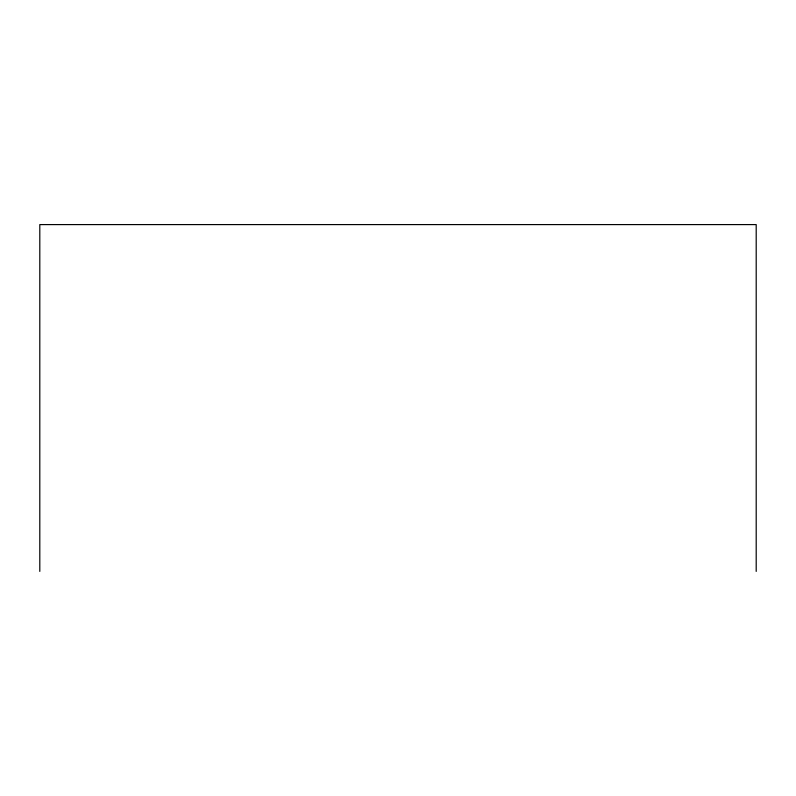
<?xml version="1.0" encoding="UTF-8"?>
<svg xmlns="http://www.w3.org/2000/svg" width="796" height="796" viewBox="0 0 796 796"><rect width="100%" height="100%" fill="white"/><g stroke="black" fill="none" stroke-linecap="round" stroke-linejoin="round"><path stroke-width="1.19" d="M756.2 571.409L756.2 224.591L39.8 224.591L39.8 571.409"/></g></svg>
